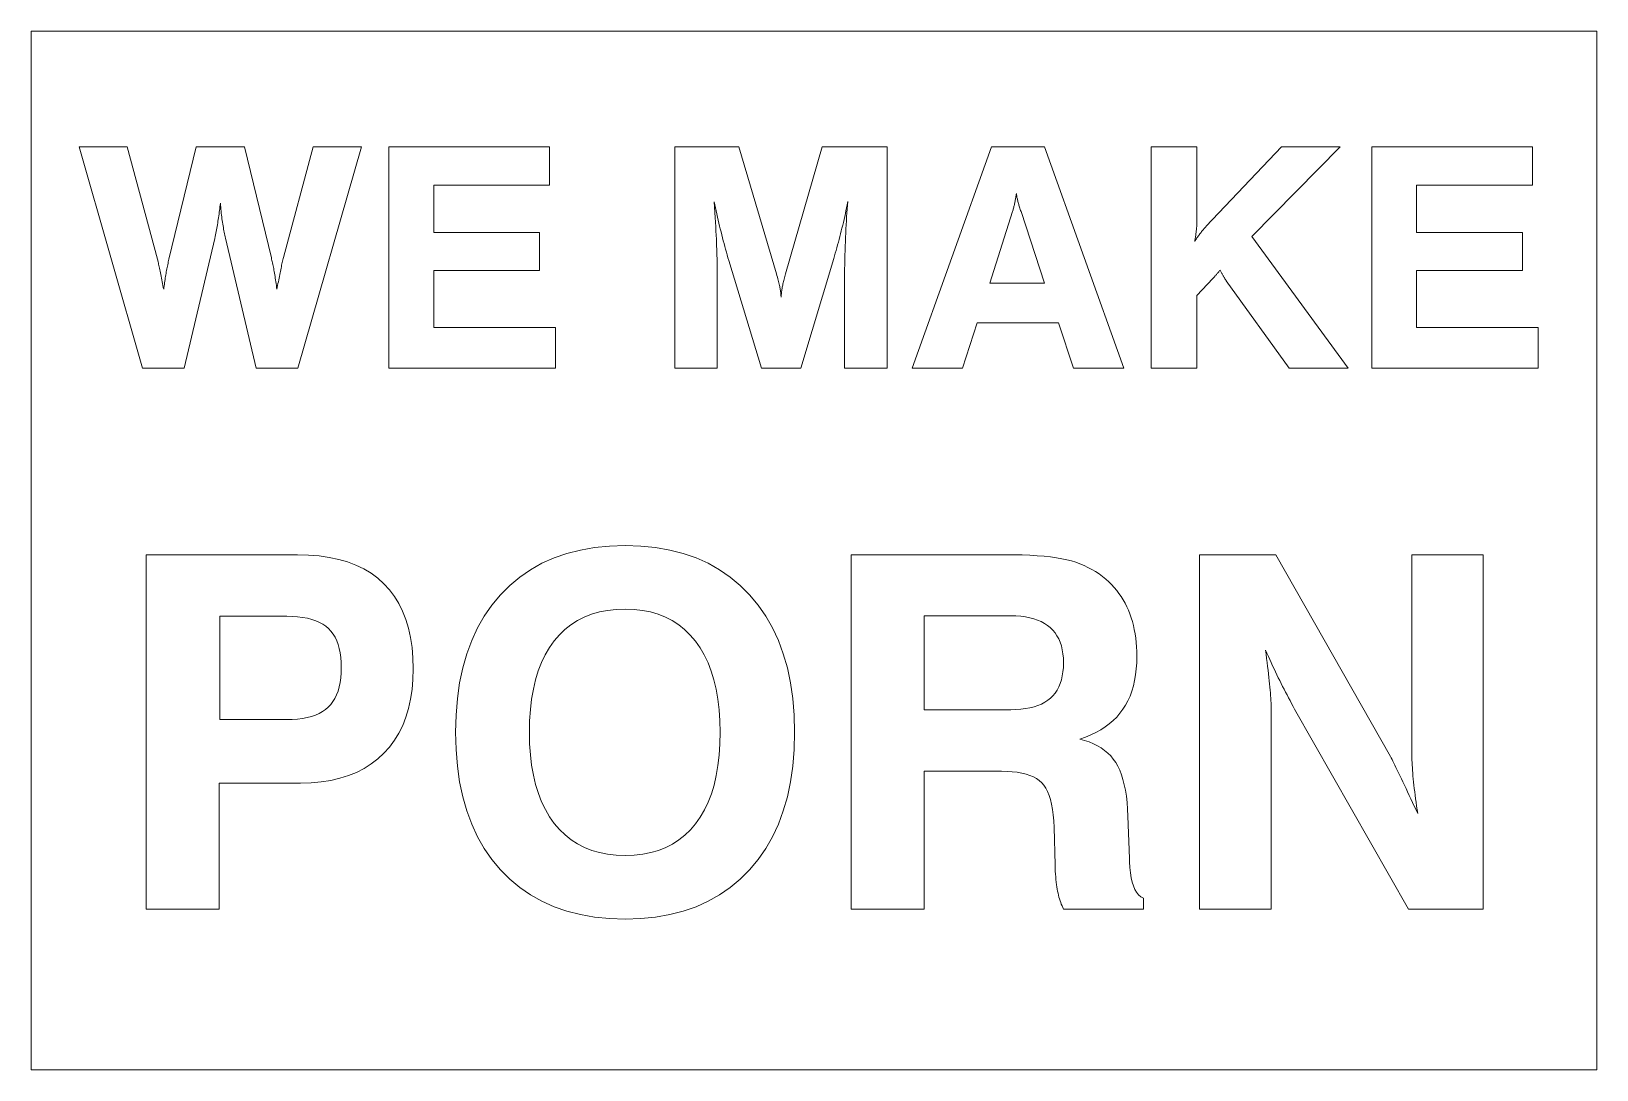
# Model space of a CAD drawing. Extents: x 18 to 197, y 25 to 142.
# Drawn here: x 126 to 196.7, y 32 to 78.9 of the extents above; entities that cross this region are included whole.
import ezdxf

# ---------------------------------------------------------------- set-up
doc = ezdxf.new("R2010")
doc.units = 0

msp = doc.modelspace()

# ---------------------------------------------------------------- linework, layer by layer
at = {"color": 7, "lineweight": 13}
for points in [[(125.975815, 32.024437), (125.975815, 78.898842), (196.656052, 78.898842), (196.656052, 32.024437)], [(130.990082, 63.687706), (128.131958, 73.687706), (130.297607, 73.687706), (131.675751, 68.609627), (131.684235, 68.572426), (131.69339, 68.531425), (131.703247, 68.486626), (131.713776, 68.438011), (131.724976, 68.385597), (131.736847, 68.329384), (131.749405, 68.269371), (131.762634, 68.205559), (131.776566, 68.137947), (131.791168, 68.066521), (131.806229, 67.992393), (131.821564, 67.916634), (131.837189, 67.839226), (131.853073, 67.760216), (131.869232, 67.679558), (131.885651, 67.597282), (131.902359, 67.513374), (131.919342, 67.427834), (131.936584, 67.34066), (131.954102, 67.251854), (131.963699, 67.327492), (131.973511, 67.402306), (131.983521, 67.476295), (131.993744, 67.549492), (132.00415, 67.621849), (132.014786, 67.693413), (132.025604, 67.764153), (132.036652, 67.834068), (132.047882, 67.903191), (132.059326, 67.971474), (132.07103, 68.038963), (132.083069, 68.105629), (132.095459, 68.171486), (132.1082, 68.236519), (132.121277, 68.300743), (132.134674, 68.364143), (132.148422, 68.426735), (132.162506, 68.488518), (132.176941, 68.549477), (132.191711, 68.609627), (133.413696, 73.687706), (135.606506, 73.687706), (136.814911, 68.670738), (136.82843, 68.615639), (136.841797, 68.558983), (136.855042, 68.500771), (136.868134, 68.441002), (136.881104, 68.379662), (136.893951, 68.316765), (136.906631, 68.252296), (136.919189, 68.186287), (136.93161, 68.11869), (136.943909, 68.049553), (136.956131, 67.978645), (136.968353, 67.905769), (136.98056, 67.83091), (136.992798, 67.754097), (137.005005, 67.675316), (137.017227, 67.594566), (137.029449, 67.511833), (137.041656, 67.427147), (137.053894, 67.340492), (137.066101, 67.251854), (137.082336, 67.34063), (137.098419, 67.427696), (137.11438, 67.513069), (137.130188, 67.596733), (137.145874, 67.678703), (137.161423, 67.758995), (137.176834, 67.837563), (137.192108, 67.914452), (137.207245, 67.989647), (137.22226, 68.063133), (137.237061, 68.134789), (137.251587, 68.204475), (137.265839, 68.272194), (137.279816, 68.337944), (137.293533, 68.401726), (137.306976, 68.463539), (137.320145, 68.523384), (137.333038, 68.581261), (137.345673, 68.637169), (137.358032, 68.691093), (138.709015, 73.687706), (140.881439, 73.687706), (138.016541, 63.687706), (136.136032, 63.687706), (134.744324, 69.560081), (134.729523, 69.624672), (134.714996, 69.690834), (134.700729, 69.758553), (134.686737, 69.827827), (134.673035, 69.898674), (134.659592, 69.971077), (134.646423, 70.045036), (134.633514, 70.120567), (134.620895, 70.197655), (134.608536, 70.276299), (134.596588, 70.356438), (134.585175, 70.438011), (134.57431, 70.521004), (134.563995, 70.605431), (134.55423, 70.691277), (134.544983, 70.778542), (134.536301, 70.867241), (134.528168, 70.957359), (134.520554, 71.048912), (134.513489, 71.141884), (134.503845, 71.057976), (134.493942, 70.974602), (134.483765, 70.891777), (134.473297, 70.809502), (134.462585, 70.72776), (134.451569, 70.646568), (134.440308, 70.56591), (134.428772, 70.485802), (134.416962, 70.406242), (134.404877, 70.327217), (134.392456, 70.248604), (134.379608, 70.170265), (134.366379, 70.092186), (134.352722, 70.014381), (134.338684, 69.936852), (134.324219, 69.859596), (134.309357, 69.782616), (134.294067, 69.705894), (134.278397, 69.629463), (134.262299, 69.553291), (132.884155, 63.687706)], [(142.11702, 63.687706), (142.11702, 73.687706), (149.374329, 73.687706), (149.374329, 71.94976), (144.146896, 71.94976), (144.146896, 69.818047), (148.926254, 69.818047), (148.926254, 68.107262), (144.146896, 68.107262), (144.146896, 65.534279), (149.639084, 65.534279), (149.639084, 63.687706)], [(155.029449, 63.687706), (155.029449, 73.687706), (157.921509, 73.687706), (159.618713, 67.944328), (159.641083, 67.869789), (159.662033, 67.798225), (159.681549, 67.729668), (159.699646, 67.664085), (159.716309, 67.601494), (159.731552, 67.541878), (159.745361, 67.485268), (159.757751, 67.431633), (159.768723, 67.380989), (159.778259, 67.333321), (159.786713, 67.287361), (159.794418, 67.241814), (159.801376, 67.196663), (159.807587, 67.151924), (159.813049, 67.107597), (159.817764, 67.063667), (159.821747, 67.020149), (159.824966, 66.977043), (159.827454, 66.934349), (159.829178, 66.892052), (159.833481, 66.942284), (159.838272, 66.992531), (159.843536, 67.042763), (159.849274, 67.092995), (159.855484, 67.143242), (159.862167, 67.193474), (159.869324, 67.243721), (159.876968, 67.293953), (159.885071, 67.344185), (159.893677, 67.394432), (159.902939, 67.445137), (159.913086, 67.496803), (159.924118, 67.549416), (159.936035, 67.602974), (159.948822, 67.657494), (159.962509, 67.712959), (159.977066, 67.769371), (159.992523, 67.826744), (160.00885, 67.885063), (160.026047, 67.944328), (161.689331, 73.687706), (164.622116, 73.687706), (164.622116, 63.687706), (162.694077, 63.687706), (162.694077, 67.272224), (162.694458, 67.498833), (162.695572, 67.722466), (162.697433, 67.943108), (162.700043, 68.160759), (162.703415, 68.37542), (162.70752, 68.58709), (162.712372, 68.795784), (162.717972, 69.001488), (162.724319, 69.204201), (162.731415, 69.403938), (162.739258, 69.600395), (162.747849, 69.793343), (162.757172, 69.98275), (162.767258, 70.168633), (162.778091, 70.350975), (162.789673, 70.529793), (162.801987, 70.705086), (162.815048, 70.876839), (162.828873, 71.045067), (162.84343, 71.20977), (162.81604, 71.073112), (162.788177, 70.937401), (162.759827, 70.802635), (162.731003, 70.668831), (162.701721, 70.535973), (162.671951, 70.40406), (162.641693, 70.273109), (162.610977, 70.143105), (162.579788, 70.014046), (162.548111, 69.885933), (162.515976, 69.758583), (162.483353, 69.631767), (162.450256, 69.505486), (162.416687, 69.379768), (162.382629, 69.25457), (162.348114, 69.129936), (162.31311, 69.005836), (162.277649, 68.882271), (162.241699, 68.759254), (162.205276, 68.636787), (160.718521, 63.687706), (158.939835, 63.687706), (157.466644, 68.555321), (157.430161, 68.67939), (157.394012, 68.804482), (157.3582, 68.93058), (157.322723, 69.057701), (157.287598, 69.185844), (157.252808, 69.314995), (157.218353, 69.445168), (157.184235, 69.576363), (157.150452, 69.70858), (157.11702, 69.84182), (157.084061, 69.975792), (157.051712, 70.110237), (157.019974, 70.245171), (156.988846, 70.380577), (156.958328, 70.516457), (156.928436, 70.652809), (156.899139, 70.789635), (156.870453, 70.926949), (156.842377, 71.06472), (156.814911, 71.20298), (156.829407, 70.956917), (156.843018, 70.721107), (156.855759, 70.495552), (156.867599, 70.280235), (156.878571, 70.075188), (156.888641, 69.880379), (156.897842, 69.695824), (156.906158, 69.521507), (156.913605, 69.35746), (156.920135, 69.203667), (156.925949, 69.057396), (156.931152, 68.915947), (156.93573, 68.77932), (156.939697, 68.647514), (156.943054, 68.520531), (156.945801, 68.398369), (156.947937, 68.281013), (156.949463, 68.168495), (156.950394, 68.060783), (156.950699, 67.957909), (156.950699, 67.272224), (156.950699, 63.687706)], [(165.755859, 63.687706), (169.326797, 73.687706), (171.730057, 73.687706), (175.307785, 63.687706), (173.026733, 63.687706), (172.35463, 65.744728), (168.688644, 65.744728), (168.016556, 63.687706)], [(176.543365, 63.687706), (176.543365, 73.687706), (178.600388, 73.687706), (178.600388, 70.191444), (178.600113, 70.163612), (178.599304, 70.134407), (178.597946, 70.103859), (178.596039, 70.071953), (178.593597, 70.038689), (178.590622, 70.004066), (178.587082, 69.968086), (178.583008, 69.930748), (178.578384, 69.892052), (178.573227, 69.851997), (178.567673, 69.810997), (178.561829, 69.769447), (178.55571, 69.727348), (178.549332, 69.684715), (178.542679, 69.641548), (178.535751, 69.597816), (178.528564, 69.553551), (178.521103, 69.508751), (178.513351, 69.463402), (178.505341, 69.417503), (178.531174, 69.456642), (178.557083, 69.495308), (178.583038, 69.533501), (178.609085, 69.571205), (178.635178, 69.608452), (178.661362, 69.64521), (178.687592, 69.681496), (178.713898, 69.717308), (178.74028, 69.752647), (178.766708, 69.787498), (178.793167, 69.821754), (178.819534, 69.855263), (178.84584, 69.888008), (178.872086, 69.920021), (178.898254, 69.951286), (178.924362, 69.981804), (178.950394, 70.011574), (178.976364, 70.040596), (179.002258, 70.068871), (179.028091, 70.096397), (182.422516, 73.687706), (185.076965, 73.687706), (181.085114, 69.641548), (185.436783, 63.687706), (182.768753, 63.687706), (179.931015, 67.638832), (179.919968, 67.654274), (179.9086, 67.670738), (179.896896, 67.68821), (179.884842, 67.706718), (179.872452, 67.726234), (179.859726, 67.746773), (179.846664, 67.768318), (179.833252, 67.790901), (179.819504, 67.814491), (179.805405, 67.839104), (179.791061, 67.864525), (179.776489, 67.890556), (179.761734, 67.917198), (179.74675, 67.944466), (179.731583, 67.972328), (179.716202, 68.000801), (179.700623, 68.0299), (179.684845, 68.059593), (179.668854, 68.089912), (179.652664, 68.120842), (179.631119, 68.093987), (179.609894, 68.067741), (179.58902, 68.042122), (179.568481, 68.017097), (179.548294, 67.992699), (179.528427, 67.968895), (179.508911, 67.945717), (179.489731, 67.923149), (179.470901, 67.901176), (179.452393, 67.879829), (179.43457, 67.859428), (179.41777, 67.840324), (179.401993, 67.822502), (179.387222, 67.805962), (179.373474, 67.790733), (179.360733, 67.776772), (179.34903, 67.764122), (179.338333, 67.752739), (179.328659, 67.742668), (179.320007, 67.733864), (178.600388, 66.980309), (178.600388, 63.687706)], [(186.495834, 63.687706), (186.495834, 73.687706), (193.753128, 73.687706), (193.753128, 71.94976), (188.525711, 71.94976), (188.525711, 69.818047), (193.305069, 69.818047), (193.305069, 68.107262), (188.525711, 68.107262), (188.525711, 65.534279), (194.017899, 65.534279), (194.017899, 63.687706)], [(169.258911, 67.536995), (171.730057, 67.536995), (170.6642, 70.761711), (170.646927, 70.81266), (170.630402, 70.862312), (170.614609, 70.910683), (170.599579, 70.957771), (170.585281, 71.003563), (170.571732, 71.048058), (170.558945, 71.09127), (170.54689, 71.133186), (170.535599, 71.17382), (170.52504, 71.213158), (170.515152, 71.251686), (170.50589, 71.289879), (170.497238, 71.327721), (170.489182, 71.365242), (170.48175, 71.402397), (170.47493, 71.439232), (170.468719, 71.475731), (170.46312, 71.511879), (170.45813, 71.547691), (170.453751, 71.583153), (170.446899, 71.5373), (170.439896, 71.492058), (170.43277, 71.447411), (170.425507, 71.403389), (170.418106, 71.359978), (170.410568, 71.317177), (170.402908, 71.274971), (170.395096, 71.233391), (170.387146, 71.192421), (170.379074, 71.152061), (170.370789, 71.112114), (170.362228, 71.072365), (170.353409, 71.032814), (170.344315, 70.993477), (170.334946, 70.954338), (170.325302, 70.915398), (170.315399, 70.876671), (170.305206, 70.838142), (170.294754, 70.799828), (170.284027, 70.761711)], [(131.162506, 39.270866), (131.162506, 55.270866), (137.994827, 55.270866), (138.497192, 55.257774), (138.974594, 55.218513), (139.427002, 55.153069), (139.854431, 55.06144), (140.256866, 54.943642), (140.634338, 54.79966), (140.986816, 54.629509), (141.314301, 54.433174), (141.616821, 54.21067), (141.894348, 53.961967), (142.146133, 53.687981), (142.371414, 53.389534), (142.57019, 53.066658), (142.742462, 52.719337), (142.888245, 52.347572), (143.007507, 51.951378), (143.100281, 51.530739), (143.166534, 51.08567), (143.206284, 50.616142), (143.219543, 50.122185), (143.206329, 49.640236), (143.166748, 49.180656), (143.100769, 48.743446), (143.008377, 48.328621), (142.889587, 47.93618), (142.744415, 47.566093), (142.572845, 47.218407), (142.374893, 46.893074), (142.150543, 46.590126), (141.89978, 46.309563), (141.624481, 46.053642), (141.326477, 45.824669), (141.005768, 45.622643), (140.662354, 45.447533), (140.296249, 45.299385), (139.90744, 45.178154), (139.495926, 45.08387), (139.061707, 45.016533), (138.604797, 44.976128), (138.125168, 44.962654), (134.464615, 44.962654), (134.464615, 39.270866)], [(145.131287, 47.25457), (145.15155, 48.034203), (145.212311, 48.778542), (145.313599, 49.487572), (145.455414, 50.161293), (145.637726, 50.799721), (145.860565, 51.40284), (146.123932, 51.970665), (146.427795, 52.503181), (146.772186, 53.000404), (147.157074, 53.462318), (147.578033, 53.884361), (148.030609, 54.261986), (148.514801, 54.595177), (149.030579, 54.883949), (149.577988, 55.128304), (150.156998, 55.328224), (150.767609, 55.483711), (151.409851, 55.59478), (152.083679, 55.661415), (152.789124, 55.683632), (153.492493, 55.661415), (154.16449, 55.59478), (154.805084, 55.483711), (155.414307, 55.328224), (155.992111, 55.128304), (156.538544, 54.883949), (157.053558, 54.595177), (157.537201, 54.261986), (157.989441, 53.884361), (158.410309, 53.462318), (158.795197, 53.000404), (159.139587, 52.503181), (159.443451, 51.970665), (159.706818, 51.40284), (159.929657, 50.799721), (160.111969, 50.161293), (160.253784, 49.487572), (160.355072, 48.778542), (160.415848, 48.034203), (160.436096, 47.25457), (160.415848, 46.474937), (160.355072, 45.730614), (160.253784, 45.021584), (160.111969, 44.347847), (159.929657, 43.709419), (159.706818, 43.1063), (159.443451, 42.53849), (159.139587, 42.005959), (158.795197, 41.508751), (158.410309, 41.046837), (157.989441, 40.624779), (157.537201, 40.247154), (157.053558, 39.913963), (156.538544, 39.625191), (155.992111, 39.380852), (155.414307, 39.180931), (154.805084, 39.025429), (154.16449, 38.914375), (153.492493, 38.847725), (152.789124, 38.825523), (152.083679, 38.847725), (151.409851, 38.914375), (150.767609, 39.025429), (150.156998, 39.180931), (149.577988, 39.380852), (149.030579, 39.625191), (148.514801, 39.913963), (148.030609, 40.247154), (147.578033, 40.624779), (147.157074, 41.046837), (146.772186, 41.508751), (146.427795, 42.005959), (146.123932, 42.53849), (145.860565, 43.1063), (145.637726, 43.709419), (145.455414, 44.347847), (145.313599, 45.021584), (145.212311, 45.730614), (145.15155, 46.474937)], [(162.988708, 39.270866), (162.988708, 55.270866), (169.95137, 55.270866), (170.343002, 55.268044), (170.714127, 55.259575), (171.064697, 55.245445), (171.394745, 55.225685), (171.704269, 55.200264), (171.99324, 55.169197), (172.261703, 55.132484), (172.509628, 55.090126), (172.737045, 55.042107), (172.943909, 54.988441), (173.137741, 54.928169), (173.326035, 54.860268), (173.508789, 54.784782), (173.68602, 54.701683), (173.857681, 54.610985), (174.023819, 54.512688), (174.184433, 54.406776), (174.339478, 54.293266), (174.488998, 54.172157), (174.63298, 54.043434), (174.755829, 53.919502), (174.872375, 53.791008), (174.982635, 53.657936), (175.086578, 53.520317), (175.184235, 53.378136), (175.275589, 53.231377), (175.360641, 53.08007), (175.439392, 52.924202), (175.511841, 52.763771), (175.577988, 52.598763), (175.637833, 52.4291), (175.691391, 52.254646), (175.738632, 52.075432), (175.779587, 51.891426), (175.81424, 51.702644), (175.84259, 51.509071), (175.864639, 51.310738), (175.880386, 51.107613), (175.889847, 50.899712), (175.89299, 50.687019), (175.886688, 50.397163), (175.867798, 50.118492), (175.836288, 49.851021), (175.792191, 49.594719), (175.735489, 49.349617), (175.666183, 49.1157), (175.58429, 48.892967), (175.489792, 48.681435), (175.38269, 48.481071), (175.262985, 48.291908), (175.130142, 48.113289), (174.983612, 47.944542), (174.823395, 47.785683), (174.64949, 47.636711), (174.461899, 47.497612), (174.26062, 47.368416), (174.045654, 47.249092), (173.817001, 47.139656), (173.574677, 47.040092), (173.318649, 46.950432), (173.536224, 46.890968), (173.741409, 46.821175), (173.934219, 46.741066), (174.114639, 46.650642), (174.282669, 46.549889), (174.438324, 46.43882), (174.581604, 46.317436), (174.712479, 46.185738), (174.830994, 46.043709), (174.937119, 45.891365), (175.032593, 45.725334), (175.119171, 45.542259), (175.196838, 45.342125), (175.265594, 45.124931), (175.325439, 44.890694), (175.376389, 44.639397), (175.418427, 44.37104), (175.451553, 44.08564), (175.475769, 43.78318), (175.491089, 43.463676), (175.567123, 41.562782), (175.567123, 41.551491), (175.567123, 41.53933), (175.567123, 41.526283), (175.567123, 41.512383), (175.567123, 41.497612), (175.567123, 41.481972), (175.567123, 41.465462), (175.567123, 41.448082), (175.567123, 41.429832), (175.567123, 41.410713), (175.579178, 41.149803), (175.602325, 40.910194), (175.636536, 40.691856), (175.681839, 40.49482), (175.738205, 40.319069), (175.805664, 40.164604), (175.884201, 40.031441), (175.973801, 39.919563), (176.074493, 39.828972), (176.186264, 39.759666), (176.186264, 39.270866), (172.580032, 39.270866), (172.546082, 39.343483), (172.513763, 39.417946), (172.483078, 39.49424), (172.454025, 39.572395), (172.42659, 39.652397), (172.400803, 39.734245), (172.376633, 39.81794), (172.354095, 39.903481), (172.333176, 39.990868), (172.313904, 40.080101), (172.296143, 40.173134), (172.2798, 40.271919), (172.264862, 40.376472), (172.251328, 40.486778), (172.239227, 40.602837), (172.228531, 40.724663), (172.219238, 40.852242), (172.211365, 40.985573), (172.204895, 41.124657), (172.199844, 41.269508), (172.156403, 42.964012), (172.141037, 43.253975), (172.116653, 43.524284), (172.083237, 43.774925), (172.040833, 44.005913), (171.989395, 44.217232), (171.92894, 44.408897), (171.859482, 44.580894), (171.781006, 44.733238), (171.693512, 44.865929), (171.597, 44.978951), (171.487885, 45.076973), (171.362595, 45.16468), (171.221115, 45.242088), (171.063446, 45.309151), (170.889603, 45.365913), (170.69957, 45.412346), (170.493347, 45.448463), (170.270935, 45.474266), (170.032349, 45.489738), (169.777573, 45.494896), (166.290817, 45.494896), (166.290817, 39.270866)], [(178.717163, 39.270866), (178.717163, 55.270866), (182.171341, 55.270866), (187.3526, 46.168358), (187.382858, 46.105461), (187.417114, 46.034096), (187.455399, 45.954262), (187.497711, 45.865944), (187.544052, 45.769173), (187.594391, 45.663918), (187.648758, 45.550194), (187.707138, 45.427986), (187.769547, 45.29731), (187.835968, 45.158165), (187.904999, 45.013374), (187.97522, 44.865761), (188.046646, 44.715324), (188.119247, 44.56205), (188.193054, 44.405968), (188.268066, 44.247047), (188.344254, 44.08532), (188.421646, 43.920753), (188.500244, 43.753365), (188.580032, 43.583153), (188.552536, 43.757164), (188.526581, 43.927269), (188.502151, 44.093452), (188.479218, 44.255745), (188.457825, 44.414116), (188.437943, 44.568565), (188.419586, 44.719124), (188.402756, 44.865761), (188.387436, 45.008492), (188.373642, 45.147316), (188.361252, 45.282005), (188.350174, 45.412346), (188.340408, 45.538353), (188.331924, 45.660011), (188.324768, 45.777321), (188.318893, 45.890282), (188.314331, 45.998909), (188.311081, 46.103188), (188.309128, 46.203117), (188.308472, 46.298698), (188.308472, 55.270866), (191.534531, 55.270866), (191.534531, 39.270866), (188.156403, 39.270866), (183.018585, 48.29734), (182.94928, 48.425621), (182.880417, 48.554131), (182.811981, 48.682838), (182.743988, 48.811775), (182.676422, 48.940926), (182.609299, 49.07029), (182.542603, 49.199883), (182.476349, 49.329689), (182.410522, 49.459709), (182.345139, 49.589943), (182.28006, 49.721046), (182.215225, 49.853676), (182.150589, 49.987831), (182.086182, 50.123497), (182.021988, 50.260689), (181.957993, 50.399391), (181.894241, 50.539619), (181.830704, 50.681374), (181.76738, 50.824654), (181.704269, 50.969444), (181.729675, 50.774788), (181.753799, 50.58622), (181.776596, 50.40374), (181.798111, 50.227333), (181.818314, 50.057014), (181.837219, 49.892784), (181.854813, 49.734627), (181.871109, 49.582558), (181.886093, 49.436562), (181.89978, 49.296669), (181.912155, 49.162621), (181.923248, 49.034233), (181.933014, 48.911491), (181.941483, 48.794395), (181.948654, 48.682945), (181.954529, 48.577156), (181.959091, 48.476997), (181.962341, 48.3825), (181.96431, 48.293648), (181.964951, 48.210442), (181.964951, 39.270866)], [(134.486343, 47.830269), (137.506027, 47.830269), (137.757477, 47.835869), (137.994827, 47.852638), (138.218048, 47.880623), (138.427139, 47.919777), (138.622116, 47.970116), (138.802979, 48.031654), (138.969696, 48.104378), (139.122314, 48.188286), (139.260803, 48.283379), (139.385193, 48.389671), (139.496628, 48.508232), (139.596344, 48.64016), (139.684326, 48.785439), (139.76059, 48.944084), (139.825104, 49.116081), (139.877899, 49.301445), (139.918945, 49.50016), (139.948273, 49.712257), (139.965881, 49.937691), (139.971741, 50.176506), (139.965988, 50.411125), (139.948715, 50.632713), (139.919922, 50.84127), (139.879639, 51.036781), (139.82782, 51.219276), (139.764496, 51.388725), (139.689651, 51.545143), (139.603302, 51.688515), (139.505432, 51.818855), (139.396057, 51.93618), (139.273529, 52.041435), (139.13623, 52.135597), (138.984161, 52.218697), (138.817307, 52.290718), (138.635696, 52.351646), (138.439301, 52.401512), (138.228149, 52.440285), (138.002213, 52.467995), (137.761505, 52.484612), (137.506027, 52.49015), (134.486343, 52.49015)], [(148.465973, 47.25457), (148.477219, 46.734444), (148.510941, 46.238518), (148.567154, 45.766838), (148.645844, 45.319359), (148.74704, 44.896126), (148.870697, 44.497093), (149.016846, 44.122292), (149.185486, 43.771721), (149.376602, 43.445366), (149.59021, 43.143242), (149.824554, 42.867714), (150.077911, 42.621193), (150.350281, 42.403679), (150.641663, 42.215172), (150.952057, 42.055656), (151.281448, 41.925148), (151.629852, 41.823647), (151.997269, 41.751137), (152.383698, 41.707634), (152.789124, 41.693138), (153.194397, 41.707466), (153.580322, 41.750481), (153.94693, 41.822182), (154.294189, 41.922539), (154.622116, 42.051582), (154.93071, 42.209312), (155.219971, 42.395699), (155.489899, 42.610771), (155.740479, 42.854515), (155.971741, 43.126945), (156.182251, 43.426308), (156.370605, 43.750862), (156.536804, 44.100624), (156.680817, 44.475594), (156.802704, 44.875755), (156.90242, 45.301125), (156.979965, 45.751686), (157.03537, 46.22744), (157.068604, 46.728401), (157.079681, 47.25457), (157.068497, 47.776711), (157.034943, 48.274315), (156.978989, 48.747368), (156.900681, 49.195869), (156.799988, 49.61982), (156.67691, 50.019218), (156.531464, 50.394066), (156.363647, 50.744377), (156.173462, 51.070137), (155.960876, 51.371346), (155.727783, 51.645836), (155.475983, 51.891426), (155.205521, 52.108116), (154.916382, 52.295937), (154.608536, 52.454842), (154.282013, 52.584862), (153.936829, 52.685997), (153.572937, 52.758232), (153.190369, 52.801567), (152.789124, 52.816017), (152.381683, 52.801613), (151.993576, 52.758446), (151.624802, 52.686485), (151.27536, 52.585732), (150.945267, 52.4562), (150.634491, 52.29789), (150.343063, 52.110786), (150.070969, 51.894905), (149.818207, 51.65023), (149.584778, 51.376778), (149.372208, 51.076485), (149.182007, 50.75132), (149.014191, 50.401299), (148.868744, 50.02639), (148.745667, 49.626595), (148.644989, 49.201942), (148.566666, 48.752419), (148.510727, 48.278008), (148.477158, 47.778725)], [(166.290817, 48.275612), (170.201202, 48.275612), (170.436157, 48.28083), (170.658722, 48.296471), (170.868912, 48.322548), (171.066696, 48.359047), (171.252121, 48.405968), (171.425156, 48.46331), (171.5858, 48.53109), (171.734085, 48.609306), (171.869965, 48.697945), (171.993469, 48.797005), (172.104904, 48.906822), (172.204636, 49.027718), (172.292618, 49.159691), (172.368866, 49.302742), (172.43338, 49.456886), (172.486176, 49.622093), (172.527237, 49.798393), (172.556564, 49.985756), (172.574158, 50.184212), (172.580032, 50.393745), (172.574051, 50.599251), (172.556137, 50.79435), (172.52626, 50.978996), (172.484436, 51.153236), (172.430664, 51.317024), (172.364944, 51.470406), (172.287277, 51.61335), (172.197678, 51.745872), (172.096115, 51.867958), (171.982605, 51.979622), (171.857254, 52.080757), (171.720169, 52.171227), (171.571365, 52.251076), (171.410812, 52.320259), (171.238541, 52.378807), (171.054535, 52.426704), (170.85881, 52.463966), (170.651337, 52.490578), (170.432144, 52.506554), (170.201202, 52.511864), (166.290817, 52.511864)]]:
    msp.add_lwpolyline(points, close=True, dxfattribs=at)

doc.saveas('drawing.dxf')
